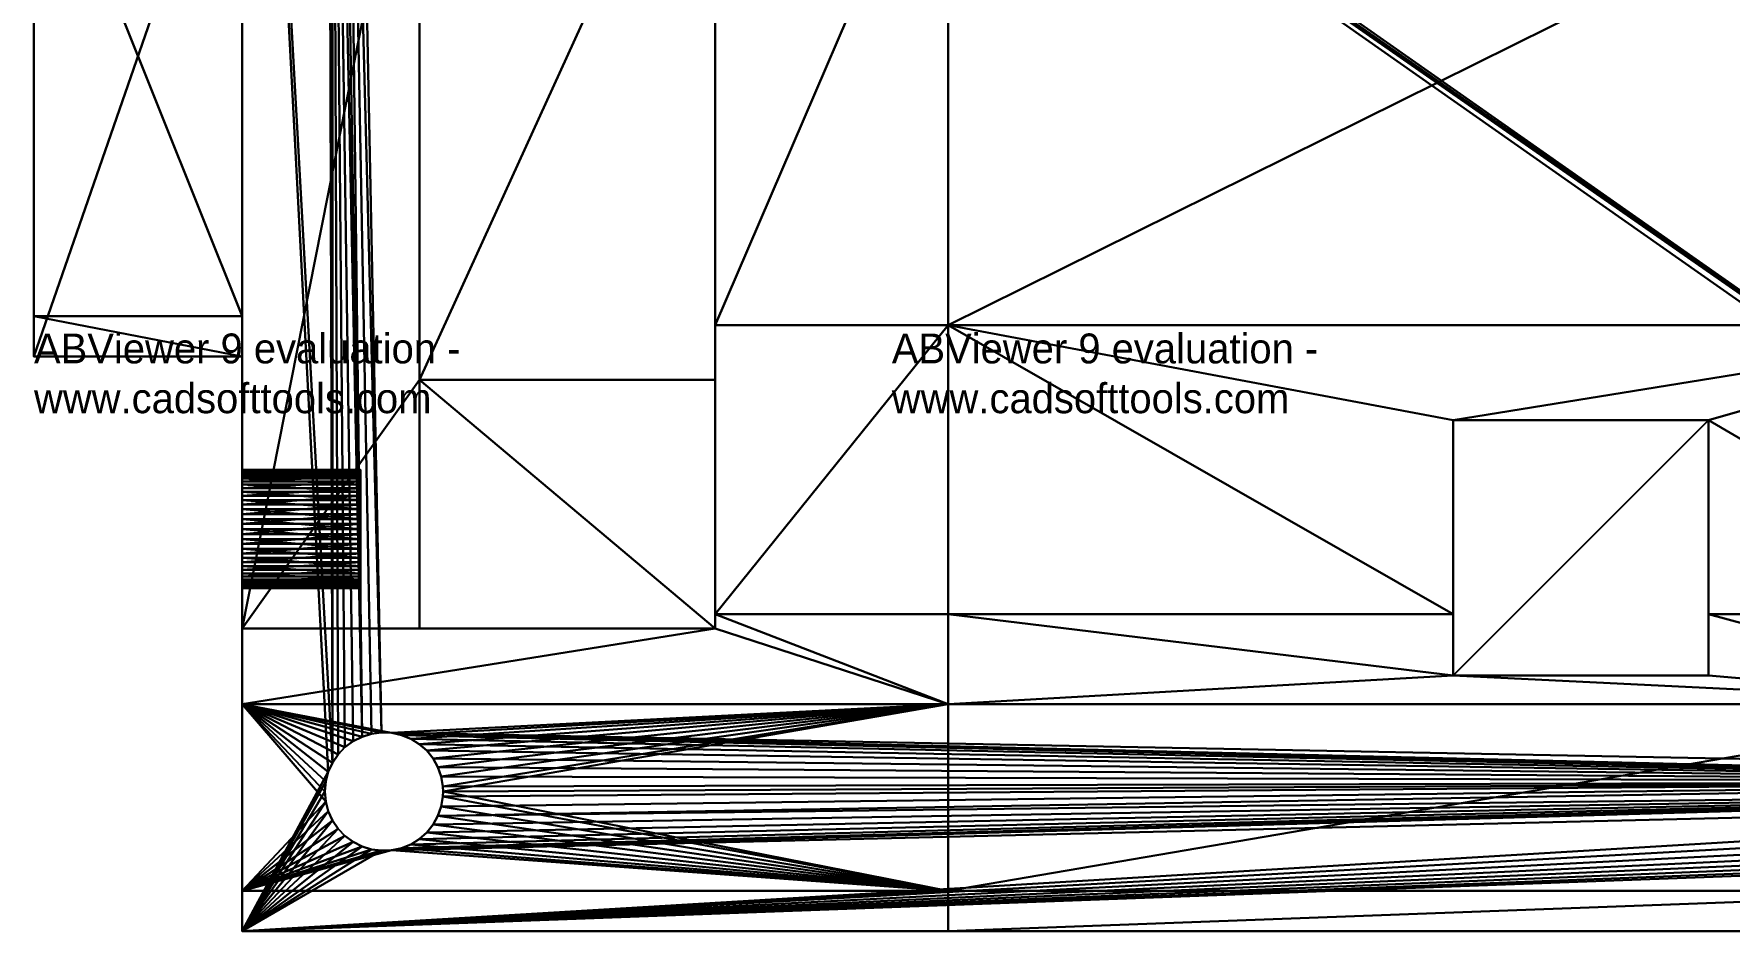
# Model space of a CAD drawing. Header units: millimetres. Extents: x 0 to 69.1, y 0 to 48.2.
# Drawn here: x 0 to 45.51, y 0 to 24.09 of the extents above; entities that cross this region are included whole.
import ezdxf

# ---------------------------------------------------------------- set-up
doc = ezdxf.new("R2010")
doc.units = ezdxf.units.MM
doc.layers.get('0').update_dxf_attribs({"color": 132, "linetype": 'CONTINUOUS'})

# ---------------------------------------------------------------- blocks, each defined once
blk = doc.blocks.new('ABViewer')
at = {"color": 0, "insert": (0, 0), "char_height": 0.05, "width": 0.5, "attachment_point": 1}
blk.add_mtext('ABViewer 9 evaluation - www.cadsofttools.com', dxfattribs=at)

msp = doc.modelspace()

# ---------------------------------------------------------------- linework, layer by layer
at = {"invisible_edges": 16}
for points in [[(5.588, 38.862, 12.7), (5.588, 48.133, 11.113), (5.588, 0, 11.113)], [(7.901, 4.275, 11.113), (5.588, 0, 11.113), (5.588, 48.133, 11.113)], [(7.901, 4.275, 11.113), (5.588, 48.133, 11.113), (8.012, 4.521, 11.113)], [(5.588, 48.133, 11.113), (7.901, 43.858, 11.113), (8.012, 4.521, 11.113)], [(8.012, 4.521, 11.113), (7.901, 43.858, 11.113), (8.012, 43.612, 11.113)], [(8.163, 43.389, 11.113), (8.806, 5.22, 11.113), (8.012, 43.612, 11.113)], [(8.012, 43.612, 11.113), (8.806, 5.22, 11.113), (8.566, 5.098, 11.113)], [(8.012, 43.612, 11.113), (8.566, 5.098, 11.113), (8.349, 4.938, 11.113)], [(8.012, 4.521, 11.113), (8.012, 43.612, 11.113), (8.163, 4.744, 11.113)], [(8.163, 4.744, 11.113), (8.012, 43.612, 11.113), (8.349, 4.938, 11.113)], [(8.163, 43.389, 11.113), (8.349, 43.195, 11.113), (8.806, 5.22, 11.113)], [(8.566, 43.035, 11.113), (9.331, 5.333, 11.113), (8.349, 43.195, 11.113)], [(8.349, 43.195, 11.113), (9.331, 5.333, 11.113), (9.064, 5.298, 11.113)], [(8.349, 43.195, 11.113), (9.064, 5.298, 11.113), (8.806, 5.22, 11.113)], [(63.781, 4.275, 11.113), (9.331, 5.333, 11.113), (8.566, 43.035, 11.113)], [(63.781, 4.275, 11.113), (8.566, 43.035, 11.113), (63.892, 4.521, 11.113)], [(63.892, 4.521, 11.113), (8.566, 43.035, 11.113), (8.806, 42.914, 11.113)], [(63.892, 4.521, 11.113), (8.806, 42.914, 11.113), (9.064, 42.835, 11.113)], [(9.064, 42.835, 11.113), (9.331, 42.8, 11.113), (63.892, 4.521, 11.113)], [(63.892, 4.521, 11.113), (9.331, 42.8, 11.113), (64.446, 43.035, 11.113)], [(5.588, 38.862, 25.4), (5.588, 31.56, 22.987), (5.588, 8.128, 25.4)], [(5.588, 38.862, 12.7), (5.588, 0, 11.113), (5.588, 8.128, 12.7)], [(5.588, 30.48, 15.113), (5.588, 38.862, 12.7), (5.588, 8.128, 12.7)], [(5.588, 8.128, 25.4), (10.35, 32.195, 25.4), (5.588, 38.862, 25.4)], [(10.35, 14.796, 25.4), (10.35, 32.195, 25.4), (5.588, 8.128, 25.4)], [(18.288, 14.796, 25.4), (18.288, 32.195, 25.4), (10.35, 14.796, 25.4)], [(10.35, 14.796, 25.4), (18.288, 32.195, 25.4), (10.35, 32.195, 25.4)], [(18.288, 30.809, 12.7), (18.288, 32.195, 25.4), (18.288, 14.796, 25.4)], [(0, 31.56, 22.987), (0, 15.431, 22.987), (5.588, 31.56, 22.987)], [(5.588, 31.56, 22.987), (0, 15.431, 22.987), (5.588, 15.431, 22.987)], [(0, 30.48, 15.113), (0, 15.431, 22.987), (0, 31.56, 22.987)], [(5.588, 8.128, 25.4), (5.588, 31.56, 22.987), (5.588, 15.431, 22.987)], [(18.288, 30.809, 12.7), (18.288, 16.268, 12.7), (24.543, 30.809, 12.7)], [(24.543, 30.809, 12.7), (18.288, 16.268, 12.7), (24.543, 16.268, 12.7)], [(18.288, 30.809, 12.7), (18.288, 14.796, 25.4), (18.288, 16.268, 12.7)], [(24.543, 30.809, 12.7), (24.543, 16.268, 12.7), (53.869, 30.809, 12.7)], [(53.869, 30.809, 12.7), (24.543, 16.268, 12.7), (53.869, 16.268, 12.7)], [(0, 16.51, 15.113), (0, 30.48, 15.113), (5.588, 16.51, 15.113)], [(5.588, 16.51, 15.113), (0, 30.48, 15.113), (5.588, 30.48, 15.113)], [(0, 16.51, 15.113), (0, 15.431, 22.987), (0, 30.48, 15.113)], [(5.588, 30.48, 15.113), (5.588, 8.128, 12.7), (5.588, 16.51, 15.113)], [(0, 15.431, 22.987), (0, 16.51, 15.113), (5.588, 15.431, 22.987)], [(5.588, 15.431, 22.987), (0, 16.51, 15.113), (5.588, 16.51, 15.113)], [(5.588, 16.51, 15.113), (5.588, 12.071, 18.106), (5.588, 15.431, 22.987)], [(5.588, 11.449, 17.603), (5.588, 11.684, 17.735), (5.588, 16.51, 15.113)], [(5.588, 16.51, 15.113), (5.588, 11.684, 17.735), (5.588, 11.893, 17.904)], [(5.588, 16.51, 15.113), (5.588, 11.893, 17.904), (5.588, 12.071, 18.106)], [(5.588, 16.51, 15.113), (5.588, 8.128, 12.7), (5.588, 11.195, 17.514)], [(5.588, 16.51, 15.113), (5.588, 11.195, 17.514), (5.588, 11.449, 17.603)], [(18.288, 8.509, 12.7), (24.543, 8.509, 12.7), (24.543, 16.268, 12.7)], [(18.288, 8.509, 12.7), (24.543, 16.268, 12.7), (18.288, 16.268, 12.7)], [(18.288, 16.268, 12.7), (18.288, 14.796, 25.4), (18.288, 14.796, 13.97)], [(18.288, 16.268, 12.7), (18.288, 14.796, 13.97), (18.288, 8.509, 12.7)], [(38.1, 13.716, 12.7), (53.869, 16.268, 12.7), (24.543, 16.268, 12.7)], [(38.1, 13.716, 12.7), (24.543, 16.268, 12.7), (38.1, 8.509, 12.7)], [(38.1, 8.509, 12.7), (24.543, 16.268, 12.7), (24.543, 8.509, 12.7)], [(44.958, 13.716, 12.7), (53.869, 16.268, 12.7), (38.1, 13.716, 12.7)], [(53.869, 8.509, 12.7), (53.869, 16.268, 12.7), (44.958, 13.716, 12.7)], [(5.588, 11.987, 20.099), (5.588, 11.792, 20.285), (5.588, 15.431, 22.987)], [(5.588, 11.792, 20.285), (5.588, 11.569, 20.436), (5.588, 15.431, 22.987)], [(5.588, 15.431, 22.987), (5.588, 11.569, 20.436), (5.588, 11.324, 20.547)], [(5.588, 15.431, 22.987), (5.588, 11.324, 20.547), (5.588, 8.128, 25.4)], [(5.588, 15.431, 22.987), (5.588, 12.071, 18.106), (5.588, 12.213, 18.335)], [(5.588, 15.431, 22.987), (5.588, 12.213, 18.335), (5.588, 12.313, 18.585)], [(5.588, 12.313, 18.585), (5.588, 12.37, 18.848), (5.588, 15.431, 22.987)], [(5.588, 15.431, 22.987), (5.588, 12.37, 18.848), (5.588, 12.381, 19.117)], [(5.588, 15.431, 22.987), (5.588, 12.381, 19.117), (5.588, 12.347, 19.384)], [(5.588, 12.347, 19.384), (5.588, 12.268, 19.642), (5.588, 15.431, 22.987)], [(5.588, 15.431, 22.987), (5.588, 12.268, 19.642), (5.588, 12.147, 19.882)], [(5.588, 15.431, 22.987), (5.588, 12.147, 19.882), (5.588, 11.987, 20.099)], [(5.588, 8.128, 25.4), (10.35, 8.128, 25.4), (10.35, 14.796, 25.4)], [(10.35, 8.128, 13.97), (18.288, 8.128, 13.97), (10.35, 14.796, 13.97)], [(10.35, 14.796, 13.97), (18.288, 8.128, 13.97), (18.288, 14.796, 13.97)], [(10.35, 14.796, 13.97), (18.288, 14.796, 13.97), (10.35, 14.796, 25.4)], [(10.35, 14.796, 25.4), (18.288, 14.796, 13.97), (18.288, 14.796, 25.4)], [(10.35, 14.796, 25.4), (10.35, 8.128, 25.4), (10.35, 14.796, 13.97)], [(10.35, 14.796, 13.97), (10.35, 8.128, 25.4), (10.35, 8.128, 13.97)], [(18.288, 8.509, 12.7), (18.288, 14.796, 13.97), (18.288, 8.128, 13.97)], [(38.1, 13.716, 13.462), (38.1, 13.716, 12.7), (38.1, 6.858, 13.462)], [(38.1, 6.858, 13.462), (38.1, 13.716, 12.7), (38.1, 8.509, 12.7)], [(38.1, 13.716, 13.462), (44.958, 13.716, 13.462), (38.1, 13.716, 12.7)], [(38.1, 13.716, 12.7), (44.958, 13.716, 13.462), (44.958, 13.716, 12.7)], [(44.958, 6.858, 13.462), (44.958, 13.716, 13.462), (38.1, 6.858, 13.462)], [(38.1, 6.858, 13.462), (44.958, 13.716, 13.462), (38.1, 13.716, 13.462)], [(44.958, 8.509, 12.7), (53.869, 8.509, 12.7), (44.958, 13.716, 12.7)], [(44.958, 13.716, 12.7), (44.958, 13.716, 13.462), (44.958, 8.509, 12.7)], [(44.958, 8.509, 12.7), (44.958, 13.716, 13.462), (44.958, 6.858, 13.462)], [(8.763, 12.347, 19.384), (5.588, 12.347, 19.384), (5.588, 12.381, 19.117)], [(8.763, 12.347, 19.384), (5.588, 12.381, 19.117), (8.763, 12.381, 19.117)], [(8.763, 12.381, 19.117), (5.588, 12.381, 19.117), (5.588, 12.37, 18.848)], [(8.763, 12.381, 19.117), (5.588, 12.37, 18.848), (8.763, 12.37, 18.848)], [(8.763, 12.37, 18.848), (5.588, 12.37, 18.848), (5.588, 12.313, 18.585)], [(8.763, 12.37, 18.848), (5.588, 12.313, 18.585), (8.763, 12.313, 18.585)], [(8.763, 12.268, 19.642), (5.588, 12.268, 19.642), (5.588, 12.347, 19.384)], [(8.763, 12.268, 19.642), (5.588, 12.347, 19.384), (8.763, 12.347, 19.384)], [(8.763, 12.313, 18.585), (5.588, 12.313, 18.585), (5.588, 12.213, 18.335)], [(8.763, 12.313, 18.585), (5.588, 12.213, 18.335), (8.763, 12.213, 18.335)], [(8.763, 12.347, 19.384), (8.763, 12.381, 19.117), (8.763, 11.569, 20.436)], [(8.763, 11.569, 20.436), (8.763, 12.381, 19.117), (8.763, 12.37, 18.848)], [(8.763, 11.569, 20.436), (8.763, 12.37, 18.848), (8.763, 12.313, 18.585)], [(8.763, 11.569, 20.436), (8.763, 12.268, 19.642), (8.763, 12.347, 19.384)], [(8.763, 12.313, 18.585), (8.763, 12.213, 18.335), (8.763, 11.569, 20.436)], [(8.763, 12.147, 19.882), (5.588, 12.147, 19.882), (5.588, 12.268, 19.642)], [(8.763, 12.147, 19.882), (5.588, 12.268, 19.642), (8.763, 12.268, 19.642)], [(8.763, 12.213, 18.335), (5.588, 12.213, 18.335), (5.588, 12.071, 18.106)], [(8.763, 12.213, 18.335), (5.588, 12.071, 18.106), (8.763, 12.071, 18.106)], [(8.763, 11.987, 20.099), (5.588, 11.987, 20.099), (5.588, 12.147, 19.882)], [(8.763, 11.987, 20.099), (5.588, 12.147, 19.882), (8.763, 12.147, 19.882)], [(8.763, 12.071, 18.106), (5.588, 12.071, 18.106), (5.588, 11.893, 17.904)], [(8.763, 12.071, 18.106), (5.588, 11.893, 17.904), (8.763, 11.893, 17.904)], [(8.763, 11.792, 20.285), (5.588, 11.792, 20.285), (5.588, 11.987, 20.099)], [(8.763, 11.792, 20.285), (5.588, 11.987, 20.099), (8.763, 11.987, 20.099)], [(8.763, 11.893, 17.904), (5.588, 11.893, 17.904), (5.588, 11.684, 17.735)], [(8.763, 11.893, 17.904), (5.588, 11.684, 17.735), (8.763, 11.684, 17.735)], [(8.763, 11.569, 20.436), (8.763, 12.147, 19.882), (8.763, 12.268, 19.642)], [(8.763, 11.569, 20.436), (8.763, 12.213, 18.335), (8.763, 12.071, 18.106)], [(8.763, 11.569, 20.436), (8.763, 11.987, 20.099), (8.763, 12.147, 19.882)], [(8.763, 11.893, 17.904), (8.763, 11.569, 20.436), (8.763, 12.071, 18.106)], [(8.763, 11.792, 20.285), (8.763, 11.987, 20.099), (8.763, 11.569, 20.436)], [(8.763, 11.684, 17.735), (8.763, 11.569, 20.436), (8.763, 11.893, 17.904)], [(8.763, 11.569, 20.436), (5.588, 11.569, 20.436), (5.588, 11.792, 20.285)], [(8.763, 11.569, 20.436), (5.588, 11.792, 20.285), (8.763, 11.792, 20.285)], [(8.763, 11.684, 17.735), (5.588, 11.684, 17.735), (5.588, 11.449, 17.603)], [(8.763, 11.684, 17.735), (5.588, 11.449, 17.603), (8.763, 11.449, 17.603)], [(8.763, 11.324, 20.547), (5.588, 11.324, 20.547), (5.588, 11.569, 20.436)], [(8.763, 11.324, 20.547), (5.588, 11.569, 20.436), (8.763, 11.569, 20.436)], [(8.763, 11.449, 17.603), (5.588, 11.449, 17.603), (5.588, 11.195, 17.514)], [(8.763, 11.449, 17.603), (5.588, 11.195, 17.514), (8.763, 11.195, 17.514)], [(8.763, 11.684, 17.735), (8.763, 10.021, 20.436), (8.763, 10.266, 20.547)], [(8.763, 10.266, 20.547), (8.763, 10.527, 20.615), (8.763, 11.684, 17.735)], [(8.763, 11.684, 17.735), (8.763, 10.527, 20.615), (8.763, 10.795, 20.637)], [(8.763, 11.684, 17.735), (8.763, 10.795, 20.637), (8.763, 11.063, 20.615)], [(8.763, 11.684, 17.735), (8.763, 11.449, 17.603), (8.763, 10.021, 20.436)], [(8.763, 11.063, 20.615), (8.763, 11.324, 20.547), (8.763, 11.684, 17.735)], [(8.763, 11.684, 17.735), (8.763, 11.324, 20.547), (8.763, 11.569, 20.436)], [(8.763, 10.021, 20.436), (8.763, 11.449, 17.603), (8.763, 11.195, 17.514)], [(5.588, 8.128, 25.4), (5.588, 11.324, 20.547), (5.588, 11.063, 20.615)], [(8.763, 11.063, 20.615), (5.588, 11.063, 20.615), (5.588, 11.324, 20.547)], [(8.763, 11.063, 20.615), (5.588, 11.324, 20.547), (8.763, 11.324, 20.547)], [(5.588, 8.128, 12.7), (5.588, 10.93, 17.468), (5.588, 11.195, 17.514)], [(8.763, 11.195, 17.514), (5.588, 11.195, 17.514), (5.588, 10.93, 17.468)], [(8.763, 11.195, 17.514), (5.588, 10.93, 17.468), (8.763, 10.93, 17.468)], [(5.588, 8.128, 25.4), (5.588, 11.063, 20.615), (5.588, 10.795, 20.637)], [(8.763, 10.795, 20.637), (5.588, 10.795, 20.637), (5.588, 11.063, 20.615)], [(8.763, 10.795, 20.637), (5.588, 11.063, 20.615), (8.763, 11.063, 20.615)], [(5.588, 8.128, 12.7), (5.588, 10.66, 17.468), (5.588, 10.93, 17.468)], [(8.763, 10.93, 17.468), (5.588, 10.93, 17.468), (5.588, 10.66, 17.468)], [(8.763, 10.93, 17.468), (5.588, 10.66, 17.468), (8.763, 10.66, 17.468)], [(8.763, 10.021, 20.436), (8.763, 11.195, 17.514), (8.763, 10.93, 17.468)], [(8.763, 10.93, 17.468), (8.763, 10.66, 17.468), (8.763, 10.021, 20.436)], [(5.588, 8.128, 25.4), (5.588, 10.795, 20.637), (5.588, 10.527, 20.615)], [(8.763, 10.527, 20.615), (5.588, 10.795, 20.637), (8.763, 10.795, 20.637)], [(8.763, 10.527, 20.615), (5.588, 10.527, 20.615), (5.588, 10.795, 20.637)], [(5.588, 10.395, 17.514), (5.588, 10.66, 17.468), (5.588, 8.128, 12.7)], [(8.763, 10.66, 17.468), (5.588, 10.66, 17.468), (5.588, 10.395, 17.514)], [(8.763, 10.66, 17.468), (5.588, 10.395, 17.514), (8.763, 10.395, 17.514)], [(5.588, 10.527, 20.615), (5.588, 10.266, 20.547), (5.588, 8.128, 25.4)], [(8.763, 10.266, 20.547), (5.588, 10.266, 20.547), (5.588, 10.527, 20.615)], [(8.763, 10.266, 20.547), (5.588, 10.527, 20.615), (8.763, 10.527, 20.615)], [(8.763, 10.021, 20.436), (8.763, 10.66, 17.468), (8.763, 10.395, 17.514)], [(5.588, 8.128, 12.7), (5.588, 10.141, 17.603), (5.588, 10.395, 17.514)], [(8.763, 10.395, 17.514), (5.588, 10.395, 17.514), (5.588, 10.141, 17.603)], [(8.763, 10.395, 17.514), (5.588, 10.141, 17.603), (8.763, 10.141, 17.603)], [(5.588, 8.128, 25.4), (5.588, 10.266, 20.547), (5.588, 10.021, 20.436)], [(8.763, 10.021, 20.436), (5.588, 10.021, 20.436), (5.588, 10.266, 20.547)], [(8.763, 10.021, 20.436), (5.588, 10.266, 20.547), (8.763, 10.266, 20.547)], [(5.588, 8.128, 12.7), (5.588, 9.906, 17.735), (5.588, 10.141, 17.603)], [(8.763, 10.141, 17.603), (5.588, 10.141, 17.603), (5.588, 9.906, 17.735)], [(8.763, 10.141, 17.603), (5.588, 9.906, 17.735), (8.763, 9.906, 17.735)], [(5.588, 8.128, 25.4), (5.588, 10.021, 20.436), (5.588, 9.798, 20.285)], [(8.763, 9.798, 20.285), (5.588, 9.798, 20.285), (5.588, 10.021, 20.436)], [(8.763, 9.798, 20.285), (5.588, 10.021, 20.436), (8.763, 10.021, 20.436)], [(8.763, 10.021, 20.436), (8.763, 10.395, 17.514), (8.763, 10.141, 17.603)], [(8.763, 10.141, 17.603), (8.763, 9.906, 17.735), (8.763, 10.021, 20.436)], [(8.763, 10.021, 20.436), (8.763, 9.906, 17.735), (8.763, 9.697, 17.904)], [(8.763, 10.021, 20.436), (8.763, 9.697, 17.904), (8.763, 9.519, 18.106)], [(8.763, 9.519, 18.106), (8.763, 9.378, 18.335), (8.763, 10.021, 20.436)], [(8.763, 10.021, 20.436), (8.763, 9.378, 18.335), (8.763, 9.277, 18.585)], [(8.763, 10.021, 20.436), (8.763, 9.277, 18.585), (8.763, 9.22, 18.848)], [(8.763, 9.22, 18.848), (8.763, 9.209, 19.117), (8.763, 10.021, 20.436)], [(8.763, 10.021, 20.436), (8.763, 9.209, 19.117), (8.763, 9.243, 19.384)], [(8.763, 10.021, 20.436), (8.763, 9.243, 19.384), (8.763, 9.322, 19.642)], [(8.763, 9.322, 19.642), (8.763, 9.443, 19.882), (8.763, 10.021, 20.436)], [(8.763, 10.021, 20.436), (8.763, 9.443, 19.882), (8.763, 9.603, 20.099)], [(8.763, 10.021, 20.436), (8.763, 9.603, 20.099), (8.763, 9.798, 20.285)], [(5.588, 9.697, 17.904), (5.588, 9.906, 17.735), (5.588, 8.128, 12.7)], [(8.763, 9.906, 17.735), (5.588, 9.906, 17.735), (5.588, 9.697, 17.904)], [(8.763, 9.906, 17.735), (5.588, 9.697, 17.904), (8.763, 9.697, 17.904)], [(5.588, 9.798, 20.285), (5.588, 9.603, 20.099), (5.588, 8.128, 25.4)], [(8.763, 9.603, 20.099), (5.588, 9.603, 20.099), (5.588, 9.798, 20.285)], [(8.763, 9.603, 20.099), (5.588, 9.798, 20.285), (8.763, 9.798, 20.285)], [(5.588, 8.128, 12.7), (5.588, 9.519, 18.106), (5.588, 9.697, 17.904)], [(8.763, 9.697, 17.904), (5.588, 9.697, 17.904), (5.588, 9.519, 18.106)], [(8.763, 9.697, 17.904), (5.588, 9.519, 18.106), (8.763, 9.519, 18.106)], [(5.588, 8.128, 25.4), (5.588, 9.603, 20.099), (5.588, 9.443, 19.882)], [(8.763, 9.443, 19.882), (5.588, 9.443, 19.882), (5.588, 9.603, 20.099)], [(8.763, 9.443, 19.882), (5.588, 9.603, 20.099), (8.763, 9.603, 20.099)], [(5.588, 8.128, 12.7), (5.588, 9.378, 18.335), (5.588, 9.519, 18.106)], [(8.763, 9.519, 18.106), (5.588, 9.519, 18.106), (5.588, 9.378, 18.335)], [(8.763, 9.519, 18.106), (5.588, 9.378, 18.335), (8.763, 9.378, 18.335)], [(5.588, 8.128, 25.4), (5.588, 9.443, 19.882), (5.588, 9.322, 19.642)], [(8.763, 9.322, 19.642), (5.588, 9.322, 19.642), (5.588, 9.443, 19.882)], [(8.763, 9.322, 19.642), (5.588, 9.443, 19.882), (8.763, 9.443, 19.882)], [(5.588, 9.277, 18.585), (5.588, 9.378, 18.335), (5.588, 8.128, 12.7)], [(8.763, 9.378, 18.335), (5.588, 9.378, 18.335), (5.588, 9.277, 18.585)], [(8.763, 9.378, 18.335), (5.588, 9.277, 18.585), (8.763, 9.277, 18.585)], [(5.588, 9.322, 19.642), (5.588, 9.243, 19.384), (5.588, 8.128, 25.4)], [(8.763, 9.243, 19.384), (5.588, 9.243, 19.384), (5.588, 9.322, 19.642)], [(8.763, 9.243, 19.384), (5.588, 9.322, 19.642), (8.763, 9.322, 19.642)], [(5.588, 8.128, 12.7), (5.588, 9.22, 18.848), (5.588, 9.277, 18.585)], [(8.763, 9.277, 18.585), (5.588, 9.277, 18.585), (5.588, 9.22, 18.848)], [(8.763, 9.277, 18.585), (5.588, 9.22, 18.848), (8.763, 9.22, 18.848)], [(5.588, 8.128, 25.4), (5.588, 9.243, 19.384), (5.588, 9.209, 19.117)], [(8.763, 9.209, 19.117), (5.588, 9.209, 19.117), (5.588, 9.243, 19.384)], [(8.763, 9.209, 19.117), (5.588, 9.243, 19.384), (8.763, 9.243, 19.384)], [(5.588, 8.128, 12.7), (5.588, 9.209, 19.117), (5.588, 9.22, 18.848)], [(8.763, 9.22, 18.848), (5.588, 9.22, 18.848), (5.588, 9.209, 19.117)], [(8.763, 9.22, 18.848), (5.588, 9.209, 19.117), (8.763, 9.209, 19.117)], [(5.588, 8.128, 25.4), (5.588, 9.209, 19.117), (5.588, 8.128, 12.7)], [(18.288, 8.128, 12.7), (24.543, 6.096, 12.7), (18.288, 8.509, 12.7)], [(24.543, 6.096, 12.7), (24.543, 8.509, 12.7), (18.288, 8.509, 12.7)], [(18.288, 8.509, 12.7), (18.288, 8.128, 13.97), (18.288, 8.128, 12.7)], [(38.1, 8.509, 12.7), (24.543, 8.509, 12.7), (38.1, 6.858, 12.7)], [(38.1, 6.858, 12.7), (24.543, 8.509, 12.7), (24.543, 6.096, 12.7)], [(38.1, 6.858, 13.462), (38.1, 8.509, 12.7), (38.1, 6.858, 12.7)], [(44.958, 8.509, 12.7), (44.958, 6.858, 12.7), (53.869, 6.096, 12.7)], [(53.869, 6.096, 12.7), (53.869, 8.509, 12.7), (44.958, 8.509, 12.7)], [(44.958, 8.509, 12.7), (44.958, 6.858, 13.462), (44.958, 6.858, 12.7)], [(5.588, 8.128, 12.7), (5.588, 6.096, 12.7), (18.288, 8.128, 12.7)], [(18.288, 8.128, 12.7), (5.588, 6.096, 12.7), (24.543, 6.096, 12.7)], [(5.588, 8.128, 12.7), (5.588, 0, 11.113), (5.588, 6.096, 12.7)], [(10.35, 8.128, 25.4), (5.588, 8.128, 25.4), (10.35, 8.128, 13.97)], [(10.35, 8.128, 13.97), (5.588, 8.128, 25.4), (5.588, 8.128, 12.7)], [(10.35, 8.128, 13.97), (5.588, 8.128, 12.7), (18.288, 8.128, 12.7)], [(18.288, 8.128, 12.7), (18.288, 8.128, 13.97), (10.35, 8.128, 13.97)], [(38.1, 6.858, 12.7), (24.543, 6.096, 12.7), (53.869, 6.096, 12.7)], [(53.869, 6.096, 12.7), (44.958, 6.858, 12.7), (38.1, 6.858, 12.7)], [(44.958, 6.858, 13.462), (38.1, 6.858, 13.462), (44.958, 6.858, 12.7)], [(44.958, 6.858, 12.7), (38.1, 6.858, 13.462), (38.1, 6.858, 12.7)], [(5.588, 6.096, 12.7), (7.833, 4.015, 12.7), (7.901, 4.275, 12.7)], [(5.588, 1.08, 12.7), (7.833, 3.478, 12.7), (5.588, 6.096, 12.7)], [(5.588, 6.096, 12.7), (7.833, 3.478, 12.7), (7.81, 3.747, 12.7)], [(5.588, 6.096, 12.7), (7.81, 3.747, 12.7), (7.833, 4.015, 12.7)], [(7.901, 4.275, 12.7), (8.012, 4.521, 12.7), (5.588, 6.096, 12.7)], [(5.588, 6.096, 12.7), (8.012, 4.521, 12.7), (8.163, 4.744, 12.7)], [(5.588, 6.096, 12.7), (8.163, 4.744, 12.7), (8.349, 4.938, 12.7)], [(8.349, 4.938, 12.7), (8.566, 5.098, 12.7), (5.588, 6.096, 12.7)], [(5.588, 6.096, 12.7), (8.566, 5.098, 12.7), (8.806, 5.22, 12.7)], [(5.588, 6.096, 12.7), (8.806, 5.22, 12.7), (9.064, 5.298, 12.7)], [(9.064, 5.298, 12.7), (9.331, 5.333, 12.7), (5.588, 6.096, 12.7)], [(5.588, 6.096, 12.7), (9.331, 5.333, 12.7), (9.6, 5.321, 12.7)], [(5.588, 6.096, 12.7), (9.6, 5.321, 12.7), (24.543, 6.096, 12.7)], [(5.588, 0, 11.113), (5.588, 1.08, 12.7), (5.588, 6.096, 12.7)], [(24.543, 6.096, 12.7), (9.6, 5.321, 12.7), (9.863, 5.264, 12.7)], [(24.543, 6.096, 12.7), (9.863, 5.264, 12.7), (10.113, 5.164, 12.7)], [(10.113, 5.164, 12.7), (10.342, 5.023, 12.7), (24.543, 6.096, 12.7)], [(24.543, 6.096, 12.7), (10.342, 5.023, 12.7), (10.544, 4.845, 12.7)], [(24.543, 6.096, 12.7), (10.544, 4.845, 12.7), (10.713, 4.635, 12.7)], [(10.713, 4.635, 12.7), (10.845, 4.4, 12.7), (24.543, 6.096, 12.7)], [(24.543, 6.096, 12.7), (10.845, 4.4, 12.7), (10.934, 4.147, 12.7)], [(10.934, 4.147, 12.7), (10.98, 3.881, 12.7), (24.543, 6.096, 12.7)], [(24.543, 6.096, 12.7), (10.98, 3.881, 12.7), (10.985, 3.747, 12.7)], [(24.543, 6.096, 12.7), (10.985, 3.747, 12.7), (24.543, 1.08, 12.7)], [(53.869, 6.096, 12.7), (24.543, 6.096, 12.7), (24.543, 1.08, 12.7)], [(53.869, 6.096, 12.7), (24.543, 1.08, 12.7), (53.869, 1.08, 12.7)], [(8.349, 4.938, 12.7), (8.349, 4.938, 11.113), (8.566, 5.098, 11.113)], [(8.349, 4.938, 12.7), (8.566, 5.098, 11.113), (8.566, 5.098, 12.7)], [(8.566, 5.098, 12.7), (8.566, 5.098, 11.113), (8.806, 5.22, 11.113)], [(8.566, 5.098, 12.7), (8.806, 5.22, 11.113), (8.806, 5.22, 12.7)], [(8.806, 5.22, 12.7), (8.806, 5.22, 11.113), (9.064, 5.298, 11.113)], [(8.806, 5.22, 12.7), (9.064, 5.298, 11.113), (9.064, 5.298, 12.7)], [(9.064, 5.298, 12.7), (9.064, 5.298, 11.113), (9.331, 5.333, 11.113)], [(9.064, 5.298, 12.7), (9.331, 5.333, 11.113), (9.331, 5.333, 12.7)], [(63.713, 4.015, 11.113), (9.6, 5.321, 11.113), (9.331, 5.333, 11.113)], [(63.713, 4.015, 11.113), (9.331, 5.333, 11.113), (63.781, 4.275, 11.113)], [(9.331, 5.333, 12.7), (9.331, 5.333, 11.113), (9.6, 5.321, 11.113)], [(9.331, 5.333, 12.7), (9.6, 5.321, 11.113), (9.6, 5.321, 12.7)], [(9.863, 5.264, 11.113), (9.6, 5.321, 11.113), (63.713, 4.015, 11.113)], [(9.6, 5.321, 12.7), (9.6, 5.321, 11.113), (9.863, 5.264, 11.113)], [(9.6, 5.321, 12.7), (9.863, 5.264, 11.113), (9.863, 5.264, 12.7)], [(63.713, 4.015, 11.113), (10.113, 5.164, 11.113), (9.863, 5.264, 11.113)], [(9.863, 5.264, 12.7), (9.863, 5.264, 11.113), (10.113, 5.164, 11.113)], [(9.863, 5.264, 12.7), (10.113, 5.164, 11.113), (10.113, 5.164, 12.7)], [(63.713, 4.015, 11.113), (10.342, 5.023, 11.113), (10.113, 5.164, 11.113)], [(10.113, 5.164, 12.7), (10.113, 5.164, 11.113), (10.342, 5.023, 11.113)], [(10.113, 5.164, 12.7), (10.342, 5.023, 11.113), (10.342, 5.023, 12.7)], [(10.544, 4.845, 11.113), (10.342, 5.023, 11.113), (63.713, 4.015, 11.113)], [(10.342, 5.023, 12.7), (10.342, 5.023, 11.113), (10.544, 4.845, 11.113)], [(10.342, 5.023, 12.7), (10.544, 4.845, 11.113), (10.544, 4.845, 12.7)], [(8.012, 4.521, 12.7), (8.012, 4.521, 11.113), (8.163, 4.744, 11.113)], [(8.012, 4.521, 12.7), (8.163, 4.744, 11.113), (8.163, 4.744, 12.7)], [(8.163, 4.744, 12.7), (8.163, 4.744, 11.113), (8.349, 4.938, 11.113)], [(8.163, 4.744, 12.7), (8.349, 4.938, 11.113), (8.349, 4.938, 12.7)], [(63.713, 4.015, 11.113), (10.713, 4.635, 11.113), (10.544, 4.845, 11.113)], [(10.544, 4.845, 12.7), (10.544, 4.845, 11.113), (10.713, 4.635, 11.113)], [(10.544, 4.845, 12.7), (10.713, 4.635, 11.113), (10.713, 4.635, 12.7)], [(63.713, 4.015, 11.113), (10.845, 4.4, 11.113), (10.713, 4.635, 11.113)], [(10.713, 4.635, 12.7), (10.713, 4.635, 11.113), (10.845, 4.4, 11.113)], [(10.713, 4.635, 12.7), (10.845, 4.4, 11.113), (10.845, 4.4, 12.7)], [(7.833, 4.015, 11.113), (5.588, 0, 11.113), (7.901, 4.275, 11.113)], [(7.833, 4.015, 12.7), (7.833, 4.015, 11.113), (7.901, 4.275, 11.113)], [(7.833, 4.015, 12.7), (7.901, 4.275, 11.113), (7.901, 4.275, 12.7)], [(7.901, 4.275, 12.7), (7.901, 4.275, 11.113), (8.012, 4.521, 11.113)], [(7.901, 4.275, 12.7), (8.012, 4.521, 11.113), (8.012, 4.521, 12.7)], [(10.934, 4.147, 11.113), (10.845, 4.4, 11.113), (63.713, 4.015, 11.113)], [(10.845, 4.4, 12.7), (10.845, 4.4, 11.113), (10.934, 4.147, 11.113)], [(10.845, 4.4, 12.7), (10.934, 4.147, 11.113), (10.934, 4.147, 12.7)], [(63.713, 4.015, 11.113), (10.98, 3.881, 11.113), (10.934, 4.147, 11.113)], [(10.934, 4.147, 12.7), (10.934, 4.147, 11.113), (10.98, 3.881, 11.113)], [(10.934, 4.147, 12.7), (10.98, 3.881, 11.113), (10.98, 3.881, 12.7)], [(7.833, 4.015, 11.113), (7.81, 3.747, 11.113), (5.588, 0, 11.113)], [(7.81, 3.747, 11.113), (7.833, 3.478, 11.113), (5.588, 0, 11.113)], [(7.81, 3.747, 12.7), (7.81, 3.747, 11.113), (7.833, 4.015, 11.113)], [(7.81, 3.747, 12.7), (7.833, 4.015, 11.113), (7.833, 4.015, 12.7)], [(7.833, 3.478, 12.7), (7.833, 3.478, 11.113), (7.81, 3.747, 11.113)], [(7.833, 3.478, 12.7), (7.81, 3.747, 11.113), (7.81, 3.747, 12.7)], [(63.713, 3.478, 11.113), (9.331, 2.16, 11.113), (63.69, 3.747, 11.113)], [(63.69, 3.747, 11.113), (9.331, 2.16, 11.113), (9.6, 2.172, 11.113)], [(63.69, 3.747, 11.113), (9.6, 2.172, 11.113), (9.863, 2.229, 11.113)], [(9.863, 2.229, 11.113), (10.113, 2.329, 11.113), (63.69, 3.747, 11.113)], [(63.69, 3.747, 11.113), (10.113, 2.329, 11.113), (10.342, 2.47, 11.113)], [(63.69, 3.747, 11.113), (10.342, 2.47, 11.113), (10.544, 2.648, 11.113)], [(10.544, 2.648, 11.113), (10.713, 2.858, 11.113), (63.69, 3.747, 11.113)], [(63.69, 3.747, 11.113), (10.713, 2.858, 11.113), (10.845, 3.093, 11.113)], [(63.69, 3.747, 11.113), (10.845, 3.093, 11.113), (63.713, 4.015, 11.113)], [(63.713, 4.015, 11.113), (10.845, 3.093, 11.113), (10.934, 3.347, 11.113)], [(63.713, 4.015, 11.113), (10.934, 3.347, 11.113), (10.98, 3.612, 11.113)], [(10.98, 3.612, 11.113), (10.985, 3.747, 11.113), (63.713, 4.015, 11.113)], [(63.713, 4.015, 11.113), (10.985, 3.747, 11.113), (10.98, 3.881, 11.113)], [(10.985, 3.747, 11.113), (10.985, 3.747, 12.7), (10.98, 3.881, 11.113)], [(10.98, 3.881, 12.7), (10.98, 3.881, 11.113), (10.985, 3.747, 12.7)], [(24.543, 1.08, 12.7), (10.985, 3.747, 12.7), (10.98, 3.612, 12.7)], [(10.98, 3.612, 12.7), (10.985, 3.747, 12.7), (10.985, 3.747, 11.113)], [(10.985, 3.747, 11.113), (10.98, 3.612, 11.113), (10.98, 3.612, 12.7)], [(5.588, 1.08, 12.7), (7.901, 3.218, 12.7), (7.833, 3.478, 12.7)], [(5.588, 0, 11.113), (7.833, 3.478, 11.113), (7.901, 3.218, 11.113)], [(63.781, 3.218, 11.113), (5.588, 0, 11.113), (63.713, 3.478, 11.113)], [(63.713, 3.478, 11.113), (5.588, 0, 11.113), (9.331, 2.16, 11.113)], [(8.012, 2.972, 12.7), (7.901, 3.218, 12.7), (5.588, 1.08, 12.7)], [(63.781, 3.218, 11.113), (63.892, 2.972, 11.113), (5.588, 0, 11.113)], [(5.588, 0, 11.113), (7.901, 3.218, 11.113), (8.012, 2.972, 11.113)], [(7.901, 3.218, 12.7), (7.901, 3.218, 11.113), (7.833, 3.478, 11.113)], [(7.901, 3.218, 12.7), (7.833, 3.478, 11.113), (7.833, 3.478, 12.7)], [(8.012, 2.972, 12.7), (8.012, 2.972, 11.113), (7.901, 3.218, 11.113)], [(8.012, 2.972, 12.7), (7.901, 3.218, 11.113), (7.901, 3.218, 12.7)], [(10.934, 3.347, 12.7), (10.845, 3.093, 12.7), (24.543, 1.08, 12.7)], [(10.934, 3.347, 12.7), (10.934, 3.347, 11.113), (10.845, 3.093, 11.113)], [(10.934, 3.347, 12.7), (10.845, 3.093, 11.113), (10.845, 3.093, 12.7)], [(24.543, 1.08, 12.7), (10.98, 3.612, 12.7), (10.934, 3.347, 12.7)], [(10.98, 3.612, 12.7), (10.98, 3.612, 11.113), (10.934, 3.347, 11.113)], [(10.98, 3.612, 12.7), (10.934, 3.347, 11.113), (10.934, 3.347, 12.7)], [(5.588, 1.08, 12.7), (8.163, 2.749, 12.7), (8.012, 2.972, 12.7)], [(8.012, 2.972, 11.113), (8.163, 2.749, 11.113), (5.588, 0, 11.113)], [(63.892, 2.972, 11.113), (64.043, 2.749, 11.113), (5.588, 0, 11.113)], [(5.588, 1.08, 12.7), (8.349, 2.555, 12.7), (8.163, 2.749, 12.7)], [(5.588, 0, 11.113), (8.163, 2.749, 11.113), (8.349, 2.555, 11.113)], [(5.588, 0, 11.113), (64.043, 2.749, 11.113), (64.229, 2.555, 11.113)], [(8.163, 2.749, 12.7), (8.163, 2.749, 11.113), (8.012, 2.972, 11.113)], [(8.163, 2.749, 12.7), (8.012, 2.972, 11.113), (8.012, 2.972, 12.7)], [(8.349, 2.555, 12.7), (8.349, 2.555, 11.113), (8.163, 2.749, 11.113)], [(8.349, 2.555, 12.7), (8.163, 2.749, 11.113), (8.163, 2.749, 12.7)], [(10.713, 2.858, 12.7), (10.544, 2.648, 12.7), (24.543, 1.08, 12.7)], [(10.713, 2.858, 12.7), (10.713, 2.858, 11.113), (10.544, 2.648, 11.113)], [(10.713, 2.858, 12.7), (10.544, 2.648, 11.113), (10.544, 2.648, 12.7)], [(24.543, 1.08, 12.7), (10.845, 3.093, 12.7), (10.713, 2.858, 12.7)], [(10.845, 3.093, 12.7), (10.845, 3.093, 11.113), (10.713, 2.858, 11.113)], [(10.845, 3.093, 12.7), (10.713, 2.858, 11.113), (10.713, 2.858, 12.7)], [(8.566, 2.395, 12.7), (8.349, 2.555, 12.7), (5.588, 1.08, 12.7)], [(5.588, 0, 11.113), (8.349, 2.555, 11.113), (8.566, 2.395, 11.113)], [(5.588, 0, 11.113), (64.229, 2.555, 11.113), (64.446, 2.395, 11.113)], [(5.588, 1.08, 12.7), (8.806, 2.273, 12.7), (8.566, 2.395, 12.7)], [(8.566, 2.395, 11.113), (8.806, 2.273, 11.113), (5.588, 0, 11.113)], [(64.446, 2.395, 11.113), (64.686, 2.273, 11.113), (5.588, 0, 11.113)], [(8.566, 2.395, 12.7), (8.566, 2.395, 11.113), (8.349, 2.555, 11.113)], [(8.566, 2.395, 12.7), (8.349, 2.555, 11.113), (8.349, 2.555, 12.7)], [(8.806, 2.273, 12.7), (8.806, 2.273, 11.113), (8.566, 2.395, 11.113)], [(8.806, 2.273, 12.7), (8.566, 2.395, 11.113), (8.566, 2.395, 12.7)], [(10.113, 2.329, 12.7), (9.863, 2.229, 12.7), (24.543, 1.08, 12.7)], [(10.113, 2.329, 12.7), (10.113, 2.329, 11.113), (9.863, 2.229, 11.113)], [(10.113, 2.329, 12.7), (9.863, 2.229, 11.113), (9.863, 2.229, 12.7)], [(24.543, 1.08, 12.7), (10.342, 2.47, 12.7), (10.113, 2.329, 12.7)], [(10.342, 2.47, 12.7), (10.342, 2.47, 11.113), (10.113, 2.329, 11.113)], [(10.342, 2.47, 12.7), (10.113, 2.329, 11.113), (10.113, 2.329, 12.7)], [(24.543, 1.08, 12.7), (10.544, 2.648, 12.7), (10.342, 2.47, 12.7)], [(10.544, 2.648, 12.7), (10.544, 2.648, 11.113), (10.342, 2.47, 11.113)], [(10.544, 2.648, 12.7), (10.342, 2.47, 11.113), (10.342, 2.47, 12.7)], [(9.064, 2.195, 12.7), (8.806, 2.273, 12.7), (5.588, 1.08, 12.7)], [(5.588, 0, 11.113), (8.806, 2.273, 11.113), (9.064, 2.195, 11.113)], [(5.588, 0, 11.113), (64.686, 2.273, 11.113), (64.944, 2.195, 11.113)], [(5.588, 1.08, 12.7), (9.331, 2.16, 12.7), (9.064, 2.195, 12.7)], [(5.588, 0, 11.113), (9.064, 2.195, 11.113), (9.331, 2.16, 11.113)], [(5.588, 0, 11.113), (64.944, 2.195, 11.113), (69.088, 0, 11.113)], [(24.543, 1.08, 12.7), (9.6, 2.172, 12.7), (5.588, 1.08, 12.7)], [(5.588, 1.08, 12.7), (9.6, 2.172, 12.7), (9.331, 2.16, 12.7)], [(9.064, 2.195, 12.7), (9.064, 2.195, 11.113), (8.806, 2.273, 11.113)], [(9.064, 2.195, 12.7), (8.806, 2.273, 11.113), (8.806, 2.273, 12.7)], [(9.331, 2.16, 12.7), (9.331, 2.16, 11.113), (9.064, 2.195, 11.113)], [(9.331, 2.16, 12.7), (9.064, 2.195, 11.113), (9.064, 2.195, 12.7)], [(9.6, 2.172, 12.7), (9.6, 2.172, 11.113), (9.331, 2.16, 11.113)], [(9.6, 2.172, 12.7), (9.331, 2.16, 11.113), (9.331, 2.16, 12.7)], [(24.543, 1.08, 12.7), (9.863, 2.229, 12.7), (9.6, 2.172, 12.7)], [(9.863, 2.229, 12.7), (9.863, 2.229, 11.113), (9.6, 2.172, 11.113)], [(9.863, 2.229, 12.7), (9.6, 2.172, 11.113), (9.6, 2.172, 12.7)], [(24.543, 0, 12.7), (24.543, 1.08, 12.7), (5.588, 0, 12.7)], [(5.588, 0, 12.7), (24.543, 1.08, 12.7), (5.588, 1.08, 12.7)], [(5.588, 0, 12.7), (5.588, 1.08, 12.7), (5.588, 0, 11.113)], [(53.869, 1.08, 12.7), (24.543, 1.08, 12.7), (24.543, 0, 12.7)], [(53.869, 1.08, 12.7), (24.543, 0, 12.7), (53.869, 0, 12.7)], [(69.088, 0, 11.113), (24.543, 0, 12.7), (5.588, 0, 11.113)], [(5.588, 0, 11.113), (24.543, 0, 12.7), (5.588, 0, 12.7)], [(69.088, 0, 11.113), (53.869, 0, 12.7), (24.543, 0, 12.7)]]:
    msp.add_3dface(points, dxfattribs=at)

# ---------------------------------------------------------------- block references
at = {"xscale": 23.02933247884114, "yscale": 16.04433269798756}
for p in [(0, 16.044, 18.256), (23.029, 16.044, 18.256)]:
    msp.add_blockref('ABViewer', p, dxfattribs=at)

doc.saveas('drawing.dxf')
